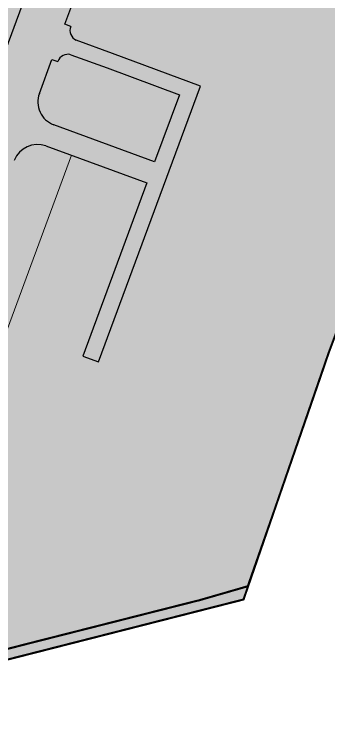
# Model space of a CAD drawing. Header units: metres. Extents: x 546056 to 547654, y 9072317 to 9075555.
# Drawn here: x 546513 to 546817, y 9072357 to 9073047 of the extents above; entities that cross this region are included whole.
import ezdxf

# ---------------------------------------------------------------- set-up
doc = ezdxf.new("R2010")
doc.units = ezdxf.units.M
doc.linetypes.add('DASHED', pattern=[0.75, 0.5, -0.25])
doc.layers.get('0').update_dxf_attribs({"color": 130})
doc.layers.add('0-poligonos', color=7, linetype='DASHED')
doc.layers.add('000 COLINDANTE', color=8, linetype='Continuous')

msp = doc.modelspace()

# ---------------------------------------------------------------- hatches: boundary and pattern name
at = {"true_color": 0xbdeeff, "transparency": 33554559}
h = msp.add_hatch(color=254, dxfattribs=at)
h.dxf.hatch_style = 1
h.paths.add_polyline_path([(547349.3, 9074052.99), (547347.59, 9074107.75), (547335.9, 9074188.46), (547321.31, 9074245.17), (547392.34, 9074835.03), (547386.14, 9074925.07), (547416.57, 9075031.22), (547427.05, 9075045.78), (547416.93, 9075067.03), (547415.18, 9075076.21), (547429.51, 9075118.23), (547422.26, 9075124.53), (547421.14, 9075147.77), (547434.77, 9075162.43), (547439.89, 9075179.38), (547443.64, 9075197.78), (547462.71, 9075245.98), (547577.46, 9075370.75), (547399.73, 9075531.63), (547385.41, 9075513.8), (547357.77, 9075439.43), (547355.99, 9075440.1), (546239.78, 9072396.33), (546249.8, 9072358.35), (546734.39, 9072481.83), (546808.97, 9072697.79), (546816.43, 9072719.67), (546868.02, 9072857.11), (546870.42, 9072863.77), (547105.84, 9072927.93), (547071.26, 9073050.57), (547073.1, 9073080.4), (547077.07, 9073179.84), (547032.15, 9073499.03), (547079.36, 9073627.77), (547075.7, 9073729.58), (547086.01, 9073756.98), (547074.43, 9073809.59), (547233.46, 9073846.21), (547328.77, 9073908.99)])

# ---------------------------------------------------------------- linework, layer by layer
at = {"color": 6, "const_width": 2}
msp.add_lwpolyline([(546390.13, 9073059.21), (546216.52, 9072583.39), (546250.04, 9072473.43), (546232.39, 9072425.07), (546239.78, 9072396.33), (546249.8, 9072358.35), (546734.39, 9072481.83), (546808.97, 9072697.79), (546816.43, 9072719.67), (546868.02, 9072857.11), (546870.42, 9072863.77), (547105.84, 9072927.93), (547071.26, 9073050.57)], dxfattribs=at)
at = {"layer": '0-poligonos', "ltscale": 5, "const_width": 2}
msp.add_lwpolyline([(546868.02, 9072857.11), (546816.43, 9072719.67), (546763.98, 9072567.5), (546738.48, 9072494.62), (546690.69, 9072480.79), (546689.67, 9072480.62), (546526.24, 9072439.16), (546498.49, 9072432)], dxfattribs=at)
at = {"layer": '000 COLINDANTE'}
for p, q in [((546562.1, 9073036.84), (546590.17, 9073112.86)), ((546567.73, 9073034.79), (546562.1, 9073036.84)), ((546607.9, 9073008.63), (546573.09, 9073021.43)), ((546567.99, 9073007.54), (546602.83, 9072994.73)), ((546692.92, 9072977.32), (546607.9, 9073008.63)), ((546537.46, 9072970.18), (546549.6, 9073003.05)), ((546549.6, 9073003.05), (546555.26, 9073000.94)), ((546602.83, 9072994.73), (546672.57, 9072968.93)), ((546594.51, 9072711.28), (546692.92, 9072977.32)), ((546672.57, 9072968.93), (546648.64, 9072904.08)), ((546648.64, 9072904.08), (546551.43, 9072939.93)), ((546543.88, 9072919.46), (546641.13, 9072883.75)), ((546641.13, 9072883.75), (546579.4, 9072716.47)), ((546579.4, 9072716.47), (546594.51, 9072711.28))]:
    msp.add_line(p, q, dxfattribs=at)
at = {"layer": '000 COLINDANTE', "lineweight": 20}
msp.add_line((546568.44, 9072910.44), (546380.06, 9072400.14), dxfattribs=at)
at = {"layer": '000 COLINDANTE'}
msp.add_lwpolyline([(547386.2, 9075400.83), (546347.32, 9072585.95)], dxfattribs=at)
for centre, radius, start, end in [((546577.56, 9073030.98), 10.55, 158.8389, 244.91277), ((546565.24, 9072997.27), 10.64, 74.9909, 159.82309), ((546559.42, 9072961.97), 23.44, 159.51373, 250.05098), ((546535.66, 9072897.03), 23.89, 69.862, 159.30913)]:
    msp.add_arc(centre, radius, start, end, dxfattribs=at)

doc.saveas('drawing.dxf')
